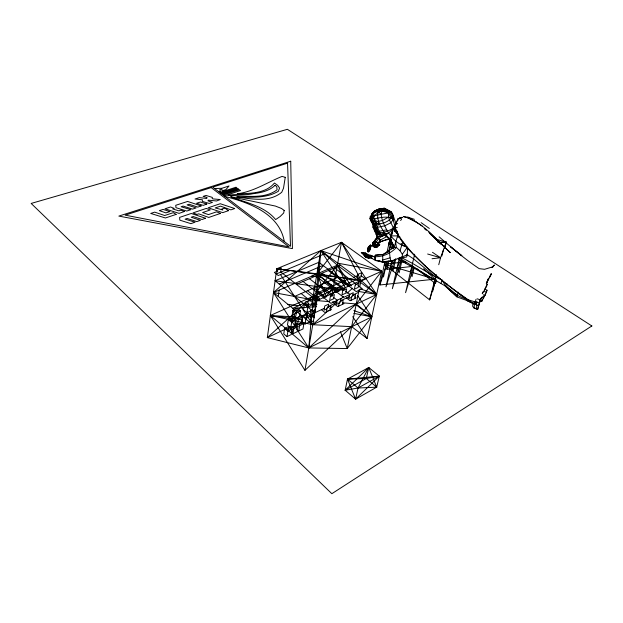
<?xml version="1.0" encoding="UTF-8"?>
<svg xmlns="http://www.w3.org/2000/svg" width="623" height="623" viewBox="0 0 623 623"><rect width="100%" height="100%" fill="white"/><g stroke="black" fill="none" stroke-linecap="round" stroke-linejoin="round"><path stroke-width="0.93" d="M394.608 230.845L397.606 233.718L397.513 234.217L394.406 229.396L394.554 228.781M407.473 248.024L407.341 254.784L391.423 261.239L382.701 262.104L382.779 254.527L394.234 247.183L398.089 234.131L397.427 235.915L399.834 236.795M371.067 245.33L370.249 249.192L368.286 251.116C366.737 250.236 368.341 245.275 370.342 246.038L371.067 245.33L370.389 245.041L369.657 245.742M368.286 251.116L368.73 247.993L370.342 246.038M375.217 224.241L375.404 225.985M378.667 236.397L376.432 238.064L372.764 243.297L372.429 245.844L374.314 247.245L376.837 247.261L377.312 246.685L376.837 247.261M374.836 241.397L374.781 243.694L376.674 245.104L379.212 245.127L379.695 244.551L376.261 241.615L374.836 241.397L373.286 242.012L373.489 244.878L375.373 246.28L378.106 245.976L377.624 246.552L375.093 246.529L373.208 245.127L372.819 242.97L376.837 237.838M374.431 224.825L373.084 225.152L371.876 222.138L371.433 215.083C373.263 209.686 379.407 208.783 384.344 208.269L391.299 211.89L392.506 213.806L395.878 223.299M472.795 303.269L472.701 306.423L473.924 307.933L477.639 309.397L480.754 298.37M369.065 246.809L369.47 246.926M374.82 224.07L374.805 228.275L374.431 224.163L374.991 223.797M480.247 300.161L478.62 305.948L466.565 300.411L466.596 299.671M372.819 242.97L372.702 245.587L374.587 246.988L377.117 247.012M433.639 284.399L435.127 280.303L399.366 257.899L399.281 259.666L444.697 285.646L457.009 296.906L466.565 300.411L474.609 304.273L473.924 307.933L475.45 308.377M330.977 290.98L331.327 284.851M373.193 223.61L373.084 225.152L371.876 222.138L372.196 220.472M407.341 254.784L406.57 257.011L401.89 257.829L399.982 257.603L402.435 256.894L402.333 254.239L407.38 247.238C398.081 244.816 391.236 237.877 386.696 229.817C383.643 223.501 378.792 215.457 382.748 208.479L389.359 210.917L392.809 215.348L393.105 219.67L394.748 225.69M357.571 295.512L371.799 316.842L347.221 348.545L308.79 347.953L270.359 315.479L312.769 324.715L351.66 326.654L367.103 338.484L381.697 271.223L341.513 242.308L320.814 250.617L316.905 300.59L304.943 370.342L270.359 315.479L333.313 287.289L342.899 288.87M314.817 312.769L318.844 262.306L275.109 280.755L314.817 312.769L324.544 308.229M276.121 273.365L267.337 337.611L308.79 347.953L312.03 309.584M312.427 304.795L313.159 296.182L337.347 265.188L320.814 250.617L276.752 268.754L276.378 271.519M372.305 258.218C369.953 258.272 363.809 258.514 365.717 254.519M278.247 296.423L279.12 290.108M413.547 267.189L405.581 292.67L414.677 254.2M375.054 210.457L373.8 212.832L371.433 215.083L370.755 217.404L371.915 219.958L371.775 219.413L372.445 223.735L373.185 224.007L373.559 223.657L371.915 219.958L372.266 219.296L370.724 219.717L371.113 220.861L372.243 221.445L371.3 221.282L371.3 219.576L370.724 219.717L370.21 218.408L371.581 218.128M286.969 336.599L288.854 326.436L292.078 329.146L291.229 334.567L286.969 336.599L283.761 333.873L284.571 328.446L288.854 326.436M290.139 328.344L290.419 326.545M292.078 315.783L292.927 310.238L297.202 308.292L300.473 310.955L299.585 316.492L295.325 318.47L292.078 315.783L296.198 312.917L300.473 310.955L292.927 310.238L295.325 318.47L297.202 308.292M375.225 226.196L372.834 226.772L377.18 236.678L377.071 234.31L374.524 228.47L376.175 223.727M290.707 327.768L292.592 317.59L295.832 320.284L294.975 325.759L290.707 327.768L287.476 325.058L288.309 319.568L292.592 317.59M294.57 320.058L294.998 317.325M294.788 323.656L298.012 326.343L291.743 329.699L292.927 333.757L297.148 331.748L298.012 326.343L294.29 325.993L292.927 333.757L291.003 332.137M296.19 324.669L296.478 322.87L299.702 325.549L298.83 330.945L296.906 329.341M294.928 322.418L297.514 324.567L298.884 316.764L302.614 317.123L299.367 314.459M302.466 318.034L301.727 322.582L297.514 324.567M395.146 227.216L394.398 228.104L392.988 227.691M305.021 324.038L305.963 318.361L308.003 313.065L311.399 315.814L310.441 321.476L305.021 324.038L301.649 321.258L302.568 315.588L308.003 313.065M306.905 312.637L307.863 306.851L308.891 304.219L304.437 304.094L303.502 309.865L306.905 312.637L312.364 310.106L313.338 304.343L311.967 303.245M306.991 315.697L307.622 311.889M309.997 314.989L310.784 310.285M312.364 300.886L320.814 250.617L381.697 271.223L356.255 303.969L308.79 347.953L273.497 292.537L320.814 250.617L361.021 280.451L376.658 294.438L351.66 326.654L304.943 370.342M314.451 317.839L312.427 316.196L313.385 310.566L315.666 309.506M316.398 306.516L314.35 304.881L315.324 299.141L316.858 298.448M326.281 311.998L327.044 307.77L330.977 305.932L330.206 310.145M328.095 307.513L328.703 304.141L324.77 305.971L324.022 310.192L327.161 308.72M331.958 294.726L341.513 242.308L376.658 294.438L312.769 324.715L273.497 292.537L337.347 265.188L359.596 281.744M371.176 221.064L370.374 216.267C369.657 217.263 370.319 221.648 371.503 220.511M338.554 306.212L339.34 302.023L343.187 300.224L342.385 304.406M340.275 301.812L340.913 298.464L337.066 300.255L336.288 304.445L340.119 302.646M435.127 280.303L435.726 277.173L413.462 258.771L406.508 254.239M350.99 300.356L351.808 296.19L355.562 294.438L354.728 298.588M352.634 296.034L353.288 292.709L349.534 294.453L348.724 298.612L351.715 297.21M359.167 289.578L347.221 348.545L340.36 331.623M359.728 286.837L361.021 280.451L341.513 242.308L316.92 273.793L276.752 268.754L277.803 270.382M367.991 250.656L367.414 251.544L368.318 251.933L369.797 250.469L368.98 249.683M368.333 249.574L368.505 248.889M368.761 247.082L368.964 246.615M368.411 249.535L368.481 248.904M368.318 251.933L369.875 250.072M369.501 246.459L369.712 245.883L369.696 246.373M372.118 221.671L371.113 220.861L371.347 219.732L370.374 216.267M393.65 216.999L393.105 219.67L390.847 222.777L384.757 225.799L377.094 227.418L375.326 230.635L374.298 230.027M345.165 390.232L347.478 379.119L368.754 367.523L379.29 376.136L376.713 387.156L355.601 399.164L345.165 390.232L368.754 367.523L376.713 387.156L358.03 388.02L345.165 390.232L366.293 378.519L379.29 376.136L355.601 399.164L347.478 379.119L379.29 376.136L358.03 388.02L355.601 399.164M441.1 283.481L441.871 279.891L435.718 277.188L436.334 274.782L435.002 279.151L435.493 283.605L416.655 268.731M401.695 257.727L412.348 263.303L435.726 277.173L435.002 279.151L379.882 284.976L384.998 261.473M387.015 252.222L391.158 233.228L393.619 228.049M390.154 241.592L392.677 230.043M383.488 277.025L386.961 261.169M389.149 251.194L391.454 240.68M396.415 223.065L396.781 221.406M412.597 266.387L386.992 269.284L388.838 260.936M392.101 246.14L391.501 248.873L389.056 242.853L390.816 239.123M397.692 220.83L398.237 218.354L394.437 226.336M391.828 260.655L385.995 286.806L394.671 259.674M366.293 378.519L368.754 367.523L358.03 388.02L347.478 379.119L366.293 378.519L376.713 387.156M395.761 258.615L392.957 271.044L390.613 266.083L393.315 260.071M399.366 257.899L392.334 288.706L401.547 259.705M371.627 219.888L371.3 221.282L370.965 220.472L371.908 220.246M402.006 260.43L399.141 272.866L397.069 267.976L400.457 260.219M458.279 292.187L457.009 296.906L445.523 285.731L441.871 279.891M477.07 304.982L476.112 308.953L477.74 309.039M368.24 249.371L367.897 249.068M414.178 267.835L412.044 276.682L410.534 271.947L412.675 266.722M483.643 297.708L481.789 301.314L480.208 300.613L480.886 299.149M385.287 261.504L384.399 264.245L429.636 299.865L435.975 275.389M438.74 264.713L440.547 257.751L446.294 242.137L436.03 239.209M432.603 291.626L435.695 279.704M441.839 256.076L443.459 249.831M435.493 283.605L436.427 280.023M444.838 247.705L446.294 242.137L437.829 242.238M372.429 245.844L372.764 243.297M480.208 300.613L481.774 297.412L483.518 298.176L486.423 292.428L487.022 290.193L485.317 289.438M481.774 297.412L484.881 295.481L485.372 293.69M368.497 247.596L368.559 247.868M481.789 301.314L482.163 299.936M477.639 309.397L478.425 306.563M444.697 285.646L445.523 285.731C454.151 296.307 466.985 299.64 479.445 303.051L480.8 298.238M476.011 299.32L474.617 304.273C446.496 284.68 417.394 263.716 398.159 234.863M389.873 239.107L391.392 235.899L393.596 228.096L389.445 220.036L388.651 217.24L388.347 212.934L389.359 210.917M476.229 303.276L475.38 301.563L474.617 304.273L473.418 303.074L474.617 304.273L475.38 301.563L477.872 302.28M486.267 283.301L488.572 278.162M372.009 215.021L372.694 212.708L374.244 211.75M379.5 244.87L376.954 244.847L375.062 243.437L375.622 241.514L376.035 241.825L374.781 243.694L374.423 241.56L378.729 236.397M402.832 241.677L400.021 250.781L402.333 254.239M444.331 248.569L446.294 242.137L439.612 242.954M429.636 299.865L435.804 279.602M379.882 284.976L387.459 261.434M388.238 252.338L391.431 242.433M370.389 245.041L370.335 245.789L371.02 246.077M391.423 261.239L390.769 260.648L382.701 262.104L375.459 260.515L374.781 256.567L375.311 255.196L382.779 254.527M397.645 223.462L394.663 225.456L393.331 227.73L394.016 229.186M489.787 277.009L490.885 274.143L490.519 274.961M490.106 276.168L490.885 274.143M374.882 259.246L375.311 255.196L382.553 254.558M376.152 220.706L373.956 218.868L370.755 217.404C371.456 211.571 376.604 210.886 381.525 210.854L388.347 212.934L391.478 218.073L393.105 219.67L392.108 216.633L388.853 211.921L382.748 208.479L379.851 208.479C372.663 218.891 384.593 233.563 391.556 241.265M371.549 220.737L371.308 219.545L373.029 222.543L373.185 224.007C380.225 224.825 389.803 222.473 392.809 215.348L392.506 213.806M385.598 261.652L384.399 264.245L386.992 269.284M388.627 244.816L391.073 239.621L383.861 234.964M374.984 231.6C381.058 234.552 388.269 231.063 393.596 228.096L388.472 233.236L385.871 234.824L382.203 236.265L381.003 234.248M388.799 216.929L382.421 220.519L374.812 222.045L372.616 221.181L371.705 218.128L377.445 213.105L381.525 210.854L388.736 211.945C383.48 208.9 376.136 208.915 372.071 213.891L374.423 211.641L379.049 209.079L384.344 208.269L391.299 211.89L392.809 215.348M379.609 236.444L378.519 234.092M382.203 236.265L380.996 236.46L378.683 232.566M388.472 233.236L378.332 234.466L377.46 232.231M377.273 227.076L380.879 234.497M375.428 226.616L374.524 228.47L373.675 228.602L372.834 226.772M374.953 226.071L374.446 226.429L375.435 226.679L375.381 225.355M375.256 225.822L374.921 224.607L375.256 225.822L374.953 224.763L373.714 223.828M372.445 223.735L372.873 222.902L372.461 222.995L373.084 225.152L372.795 222.512M482.194 293.464L483.323 291.362M373.559 223.657L371.876 222.138L373.66 220.838L378.465 224.046L377.094 227.418L373.956 218.868L373.8 212.832L377.811 211.446L381.284 214.25L388.347 212.934M486.111 291.829L487.022 290.193M370.864 220.581L371.347 219.732M370.311 219.561L370.708 218.86M370.568 219.911L370.887 219.343M490.48 275.6L491.43 273.754L486.664 283.107L488.315 279.026M370.42 217.162L370.498 220.036M370.132 218.837L370.537 218.136M414.373 219.343L408.127 217.232L405.394 217.443M373.286 242.012L373.995 244.411L375.879 245.82L378.418 245.844L378.901 245.267L377.725 244.387M378.418 245.844L378.901 245.267M379.212 245.127L379.695 244.551L377.927 243.235L380.232 240.112L386.992 236.444M412.621 266.114L412.2 266.8L418.111 269.689M482.654 293.145L483.238 292.242M280.42 274.455L312.769 324.715L313.821 323.096M333.118 293.378L336.218 288.597L356.644 279.54M375.062 243.437L378.831 238.453L383.534 234.996M375.389 245.781L374.314 247.245M376.175 245.073L375.093 246.529M376.962 244.356L375.879 245.82M378.161 243.025L376.674 245.104M446.94 283.582L445.523 285.731L455.927 294.025L457.282 295.73M310.713 316.282L313.688 312.466M325.588 297.202L333.313 287.289L316.92 273.793L361.021 280.451L381.697 271.223L337.713 263.163M400.581 220.519L401.625 219.257M492.809 266.808L494.358 265.016L492.084 267.563L493.922 265.429L492.38 267.22L492.809 266.808L484.577 269.307L479.212 268.661C464.976 259.254 452.072 247.946 439.129 236.849M394.741 230.923L396.828 232.589M368.715 248.85L368.357 249.496M368.193 249.745L368.777 249.169M368.894 246.996L369.011 246.576M401.337 217.715L401.952 217.404M373.169 242.339L373.691 241.849L373.995 244.411L374.189 241.779M415.339 256.232L425.252 265.85M373.489 244.878L373.2 245.143L372.889 242.557L373.2 245.143L373.333 242.425M375.755 242.082L376.261 241.615M312.769 324.715L328.391 310.386M329.769 309.117L335.151 304.18M340.68 299.11L343.483 296.54M346.995 293.316L352.602 288.169M356.815 284.306L361.021 280.451L281.612 269.424M292.615 314.755L267.337 337.611L284.913 329.365M298.285 309.631L305.363 303.23M307.489 301.306L313.159 296.182L316.788 297.475M377.787 243.624L380.63 241.607L388.752 238.874L379.789 242.059M466.565 300.411L467.484 299.741M376.066 234.147L376.269 234.521L377.935 233.711M314.35 304.881L316.546 303.378L315.324 299.141L319.731 299.274M312.427 316.196L314.592 314.755L313.385 310.566L315.129 310.612M374.906 225.269L374.423 225.588L375.552 226.118M378.021 243.32L380.63 241.607L380.232 240.112L378.831 238.453L377.258 237.604L376.72 237.908M395.403 225.098L395.317 224.677L394.663 225.456L394.896 228.524L394.227 229.233L394.032 228.509M401.562 217.918L402.357 217.458M376.424 238.072L377.25 237.604M401.648 217.404L399.07 218.759L402.185 217.193M383.425 254.48L387.522 252.377M308.79 347.953L371.799 316.842L356.255 303.969L343.662 302.887M298.83 330.945L303.004 328.96L303.884 323.571L301.953 321.974M311.523 316.188L314.592 314.755M294.578 324.824L297.218 323.586M327.784 306.711L336.404 302.685M340.337 300.847L349.534 296.556M352.595 295.123L358.614 292.312M302.614 317.123L298.386 319.093L296.439 317.481M317.045 304.203L315.448 304.943L301.15 293.534M312.684 305.145L316.546 303.378M310.386 317.419L312.98 316.219M306.695 305.223L308.891 304.219M361.021 280.451L316.905 300.59L273.497 292.537M360.452 281.355L365.584 279.003L361.161 275.748M306.002 303.385L304.437 304.094L307.863 306.851L313.338 304.343L309.779 304.242M336.218 288.597L292.755 308.315L316.352 306.695M353.7 277.36L357.976 275.428M317.512 292.833L348.935 278.707M294.578 296.447L338.359 277.033M296.431 284.353L340.532 265.25M279.236 284.072L322.979 265.429M290.053 270.6L278.263 275.53L274.369 272.422L277.445 271.153M324.988 253.717L280.918 272.056L316.905 300.59L329.45 301.664M374.127 224.467L375.49 223.976M224.257 195.91L240.509 190.537L239.434 189.742L223.19 195.1M222.333 194.454L238.718 189.065L237.745 188.481L221.438 193.831M220.62 193.153L236.865 187.834L236.024 187.212L219.779 192.515M379.173 209.46L376.565 210.317L379.851 208.479L380.91 208.892L384.344 208.269M218.953 191.884L220.519 191.37L219.639 189.727L221.827 189.018L222.115 190.856L225.884 189.626L229.023 185.966L221.897 188.278L214.553 188.543M381.284 214.25L373.574 216.01L371.433 215.083L373.956 218.868C379.687 217.848 385.777 216.01 391.478 218.073M382.374 260.149L390.076 257.829L389.313 250.711M310.425 317.543L314.031 316.476M371.113 220.861L371.986 220.612M386.774 239.855L390.2 238.975M375.311 228.213L373.675 228.602L375.895 229.731L377.312 232.527M386.696 229.817L379.088 231.32L375.326 230.635M401.251 257.961L401.89 257.829M374.672 226.616L375.544 226.468M397.209 227.527L394.312 227.995L394.608 231.055L394.406 229.396M405.425 261.816L384.399 264.245L435.002 279.151L423.648 268.739M432.05 258.732L440.547 257.751L432.479 252.307M395.013 226.982L395.457 226.936M384.313 234.988L385.871 234.824M376.541 260.406L375.459 260.515L371.736 258.257L371.285 256.505L364.564 254.324C375.428 259.394 388.324 256.162 396.415 247.432L395.527 241.584M382.553 234.092L384.882 233.859L383.285 233.329M373.263 256.357C369.641 254.192 365.343 255.048 361.815 252.759L365.46 256.871L366.246 256.816L365.047 255.453M371.285 256.505L371.993 256.45M371.573 215.075L371.425 214.289L372.219 214.888M405.456 217.365L408.127 217.232M368.076 255.446L369.081 255.422M370.311 255.383L370.88 255.368M392.809 248.624L390.582 239.629L391.073 239.621M391.945 242.814L389.056 242.853L392.809 243.936L390.582 239.629L393.362 248.413M374.953 224.763L375.622 225.308L375.147 226.227L376.417 228.672L377.733 228.664L375.895 229.731L374.945 227.559M391.392 235.899L397.443 235.876L398.245 237.534M380.996 236.46L377.102 236.429L376.868 235.985M378.698 245.587L376.16 245.563L374.267 244.161L374.096 241.693M371.62 256.474L374.781 256.567M394.709 226.982L395.309 227.006M294.297 316.905L270.359 315.479L302.537 319.903M332.347 301.914L337.175 302.326M390.582 239.629L394.234 247.183L396.415 247.432L400.021 250.781M377.071 234.31L378.332 234.466M287.873 304.312L298.386 305.761M311.056 321.071L313.891 321.46M276.752 268.754L279.182 269.089M311.679 276.059L321.678 277.445M275.109 280.755L342.043 290.022M358.116 291.377L376.658 294.438L360.374 282.32M353.833 313.377L371.799 316.842L356.403 305.021M377.398 260.624L383.394 262.182L379.134 260.71M403.486 216.695C407.855 216.594 425.914 227.278 408.517 218.019L415.3 221.547M361.223 252.774L368.318 255.438L371.472 257.548L367.85 256.645L364.953 254.316L368.318 255.438M224.958 196.447C249.184 202.584 279.377 213.557 284.298 241.537M403.657 216.648L408.719 218.073M404.537 245.789L401.835 245.018L401.041 243.359M400.971 218.221L400.005 217.949L400.231 218.284M477.054 298.806L480.38 299.764M427.635 254.013L440.547 257.751M382.14 209.663L388.736 211.875M351.076 285.7L316.92 273.793L326.288 296.914M360.211 288.823L376.658 294.438M353.864 310.597L371.799 316.842M371.876 222.138L375.762 224.537M368.832 248.896L369.478 249.138L368.8 248.842M362.064 252.751L365.46 256.871L368.941 258.21L368.528 256.365M483.16 294.772L484.881 295.481M370.498 245.306L371.176 245.602M370.155 245.306L370.833 245.594M369.93 245.517L370.615 245.805M369.423 245.766L370.109 246.062M370.226 246.163L370.903 246.451M370.124 246.521L370.802 246.817M369.089 246.303L369.766 246.591M368.567 246.864L369.244 247.152M368.349 247.043L369.026 247.331M368.045 247.705L368.73 247.993M368.037 248.04L368.723 248.328M368.022 248.32L368.707 248.616M369.571 248.896L370.249 249.192M367.983 248.624L368.668 248.912M367.765 249.55L368.442 249.846M367.64 249.987L368.318 250.275M367.57 250.36L368.886 251.046L368.209 250.75M367.531 250.648L368.209 250.944M367.492 251.147L368.395 251.536M483.845 291.299L486.423 292.428M362.648 252.743L366.503 254.472L362.96 252.728M362.072 252.751L365.685 254.488M405.955 262.89L399.281 259.666L398.167 258.179M365.242 252.883L367.734 254.441M422.121 225.962L415.05 221.383C428.834 229.28 438.732 242.074 450.32 252.658L428.585 231.834M467.234 299.64C452.493 289.352 438.592 277.85 425.151 265.92M458.949 293.737L467.445 299.655M421.132 222.66L429.34 228.454M377.647 243.492L379.407 244.8M334.465 267.882L356.426 284.322M357.898 285.42L362.313 288.729L356.185 291.58L328.329 270.538M318.844 262.306L349.612 285.521M332.332 279.704L344.379 288.87M354.767 296.782L356.216 297.887L350.126 300.761L346.497 297.973M322.122 273.224L344.083 289.975M345.555 291.097L349.978 294.469L343.694 297.389L315.845 275.95M316.92 273.793L339.301 290.964M335.742 292.537L333.313 287.289L338.702 291.432M326.242 282.406L337.697 291.214M316.92 299.071L313.159 296.182L316.936 299.172M320.074 285.139L332.098 294.461M342.51 302.537L343.966 303.666L337.728 306.602L334.099 303.767M309.491 278.699L332.184 296.338M333.655 297.483L337.339 300.348L330.899 303.339L303.058 281.487M313.844 287.904L325.268 296.844M307.536 290.7L318.937 299.718M329.964 308.432L331.413 309.576L325.027 312.59L321.398 309.693M315.324 299.141L317.387 300.769M313.385 310.566L315.417 312.201M292.927 310.238L296.198 312.917M378.356 222.543L379.82 223.774M291.844 326.725L293.776 328.344M424.232 228.509L426.389 230.323M394.896 228.524L394.398 228.104L395.66 228.563L394.048 227.854L394.468 229.295M433.631 237.161L437.704 241.015L430.501 234.139M429.886 233.563L431.241 234.863M437.992 241.358L441.294 244.543M429.263 232.745L438.335 241.669M364.642 253.896L363.482 252.72L367.173 254.457L364.891 252.891L365.724 254.239M415.237 256.318L407.551 248.421L402.108 241.607L397.622 234.653M410.869 265.406L412.2 266.8L411.943 266.029M378.831 238.453L380.225 240.112M396.602 232.371L397.606 233.718M351.208 285.973L337.347 265.188L347.782 286.728M320.814 250.617L345.726 288.122M333.313 287.289L336.451 292.047M352.711 316.686L367.103 338.484M376.417 228.672L378.613 232.698M375.155 225.806L374.727 224.319L375.101 225.035M374.727 224.319L375.381 225.596M393.168 244.746L394.234 247.183M373.769 224.942L374.82 227.34M378.363 210.099L378.582 210.613M475.38 301.563L476.938 305.465M371.425 214.289L371.635 214.865L371.939 214.257L372.102 215.13M370.21 218.408L370.475 219.312M291.034 327.27L291.509 328.889M390.076 257.829L390.769 260.648M364.914 254.511L365.46 256.871M392.646 243.889L393.557 248.375M371.129 219.608L371.324 220.799M373.66 220.838L373.777 221.593M372.694 212.708L372.803 214.273M320.829 295.006A2.204 1.316 65.6 0 1 322.846 295.193A2.204 1.316 65.6 0 1 323.516 298.129M318.703 300.566A2.212 1.308 65.7 0 1 316.414 298.191A2.212 1.308 65.7 0 1 318.049 296.696A2.212 1.308 65.7 0 1 319.225 300.091M310.02 299.897A2.227 1.301 65.7 0 1 312.497 300.816A2.227 1.301 65.7 0 1 311.85 303.58M487.186 284.143L486.625 286.307L484.172 290.536L487.186 284.143M206.852 197.436L206.797 198.503L199.368 197.608L195.046 199.017L202.405 199.749L202.288 201.385L209.196 203.448L212.466 202.358L208.012 200.832L208.308 200.139L216.539 200.995L220.269 199.555L212.864 198.885L212.131 198.316L212.388 197.413L206.003 195.451L203.106 196.393L206.852 197.436M277.219 269.564L276.635 273.84L280.669 272.158L281.269 267.898L277.219 269.564M285.248 177.329L283.512 188.185L281.752 192.242C269.3 202.732 251.583 198.901 236.787 196.985C250.711 197.141 265.92 198.776 278.372 191.23L279.548 188.029L277.718 185.358L274.455 183.045C265.733 193.636 249.776 193.434 237.184 193.846C253.577 191.682 267.189 182.43 282.071 176.395L285.248 177.329M330.4 296.322L329.622 300.629L333.57 298.799L334.364 294.508L330.4 296.322M342.775 290.653L341.965 294.928L345.82 293.145L346.645 288.877L342.775 290.653M284.181 210.434L283.667 213.027L280.07 216.578L275.654 219.576C264.347 205.917 246.389 202.958 230.689 196.704L275.413 206.073L281.425 208.432L284.181 210.434M355.242 284.937L354.401 289.181L358.17 287.437L359.019 283.208L355.242 284.937M358.015 274.346L357.174 278.567L360.881 276.885L361.737 272.679L358.015 274.346M300.185 323.22L299.702 325.549L303.884 323.571L300.185 323.22M397.17 232.068L396.89 232.457L394.398 228.104L398.432 234.964L396.298 229.817L397.17 232.068M399.359 218.408L400.48 217.583L399.359 218.408M275.055 185.335C269.292 190.973 260.788 192.803 253.024 193.706C244.761 195.747 235.977 193.496 227.948 195.482C243.655 195.287 263.763 199.983 277.064 189.805L276.744 186.534L275.055 185.335M591.85 325.969L331.849 493.696L31.15 203.441L287.39 129.304L591.85 325.969M292.078 329.146L287.795 331.171L284.571 328.446L292.078 329.146M311.399 315.814L305.963 318.361L302.568 315.588L311.399 315.814M295.832 320.284L291.556 322.278L288.309 319.568L295.832 320.284M206.766 204.048L203.285 205.372L196.541 203.293L200.419 202.016L206.766 204.048M205.504 218.245L202.101 219.514L193.208 216.547L191.175 217.24L200.419 220.347L196.782 221.601L187.141 218.478L185.086 219.179L195.077 222.201L190.887 223.641L179.829 220.16L179.611 217.396L191.245 213.479L205.504 218.245M201.143 205.917L197.803 207.124L189.096 204.251L187.087 204.905L196.144 207.918L192.562 209.11L183.123 206.081L181.098 206.75L190.887 209.678L186.768 211.049L175.943 207.677L175.756 205.286L187.601 201.439L201.143 205.917M184.392 211.493L179.058 213.385L164.986 208.791L170.554 206.984L174.23 208.417L172.688 208.923L178.91 210.847L180.88 210.192L184.392 211.493M220.573 213.378L208.752 217.45L198.721 213.829L196.915 214.437L193.005 212.887L206.244 208.44L210.301 209.943L202.592 212.552L208.44 214.616L216.508 211.859L220.573 213.378M228.368 210.691L222.73 212.638L208.137 207.802L220.262 203.721L234.754 208.541L230.907 209.865L220.495 206.143L215.208 207.934L222.87 209.951L221.71 209.048L224.07 208.246L225.526 208.503L228.368 210.691M176.145 214.398L165.414 217.972L150.704 213.44L154.706 212.139L164.698 215.511L173.303 212.677L176.145 214.398M169.838 211.579L165.882 212.879L159.34 210.629L163.078 209.414L169.838 211.579M211.197 187.601L125.122 215.145L289.01 246.856L211.197 187.601M287.553 163.164L212.684 187.118L290.513 246.256L287.553 163.164M290.723 161.225L118.829 216.095L292.428 248.616L290.723 161.225M370.21 255.555L369.789 255.399L372.562 256.411L370.21 255.555M461.76 255.664L450.725 246.942L461.76 255.664M367.85 256.645L367.679 255.461L367.85 256.645M305.488 302.786A2.235 1.301 65.8 0 0 307.817 305.55A2.235 1.301 65.8 0 0 307.645 302.1A2.235 1.301 65.8 0 0 305.488 302.786"/></g></svg>
